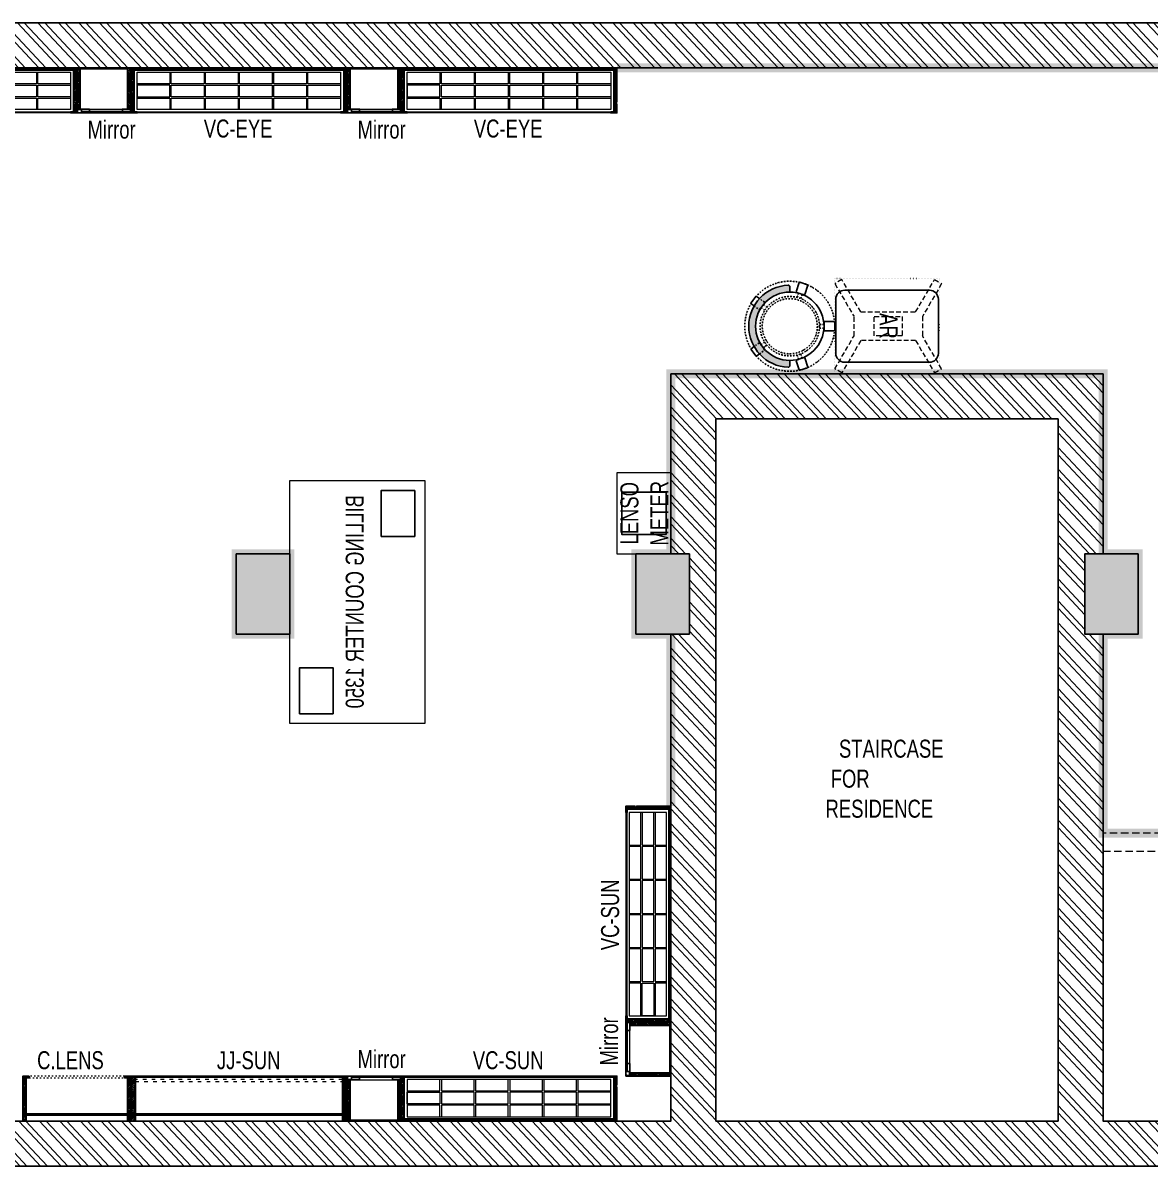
# Model space of a CAD drawing. Header units: feet. Extents: x 2939402 to 2960799, y -5728697 to -5722347.
# Drawn here: x 2947349 to 2953610, y -5728697 to -5722347 of the extents above; entities that cross this region are included whole.
import ezdxf

# ---------------------------------------------------------------- set-up
doc = ezdxf.new("R2010")
doc.units = ezdxf.units.FT
doc.header["$LTSCALE"] = 33
doc.header["$MEASUREMENT"] = 0
for name, pattern in [('a_p6_plan_L18$0$HIDDEN', [0.375, 0.25, -0.125]), ('ACAD_ISO03W100', [30, 12, -18]), ('DASHDOT2', [0.5, 0.25, -0.125, 0, -0.125]), ('DOT', [0.25, 0, -0.25]), ('HIDDEN2', [4.7624999999999975, 3.174999999999998, -1.587499999999999])]:
    doc.linetypes.add(name, pattern=pattern)
for name, color, linetype in [('A-WALL', 1, 'Continuous'), ('column', 10, 'Continuous'), ('LAMINATE FINISH', 80, 'Continuous')]:
    doc.layers.add(name, color=color, linetype=linetype)
for name, color, linetype, lineweight in [('HATCH', 9, 'Continuous', 9), ('HIDDEN LINE', 177, 'Continuous', 0), ('LENS-CURTAIN', 5, 'a_p6_plan_L18$0$HIDDEN', 9), ('LENS-PARTITION', 21, 'Continuous', 25), ('LENS-TEXT', 31, 'Continuous', 5), ('LENS_DIMENSION', 193, 'Continuous', 0), ('LENS_TEXT', 31, 'Continuous', 5), ('LK-FF&E FLOOR', 1, 'Continuous', 9), ('LK-FF&E WALL', 1, 'Continuous', 9), ('LK-MIRROR', 133, 'Continuous', 13), ('LN-ELEVATION-1', 81, 'Continuous', 25), ('LN-ELEVATION-2', 103, 'Continuous', 20), ('LN-ELEVATION-3', 125, 'Continuous', 18), ('LN-ELEVATION-4', 145, 'Continuous', 13), ('LN-HATCH', 251, 'Continuous', 0), ('PLANO-TXT', 252, 'Continuous', 5), ('TEXT', 1, 'Continuous', 0)]:
    doc.layers.add(name, color=color, linetype=linetype, lineweight=lineweight)
doc.styles.add('LK TXT', font='GILC____.TTF', dxfattribs={"height": 100})
doc.styles.get("Standard").update_dxf_attribs({"font": 'GILC____.TTF'})
pattern_1 = [(45, (7858054.083674966, 3504049.203216764), (-4.490128060534575, 4.490128060534575), [])]
pattern_2 = [(45, (3990327.293469645, 1709214.691590092), (-4.490128060534575, 4.490128060534575), [])]

# ---------------------------------------------------------------- blocks, each defined once
blk = doc.blocks.new('A$C9998eee8')
at = {"layer": 'LN-ELEVATION-1'}
for points in [[(54.99744628928602, 1295.007718060166), (54.99744628928602, 1040.007718060165), (240.997446289286, 1040.007718060165), (240.997446289286, 1295.007718060166)], [(695.002553710714, 55.07050687354058), (695.002553710714, 310.0705068735406), (509.0025537107139, 310.0705068744719), (509.0025537107139, 55.0705068744719)]]:
    blk.add_lwpolyline(points, close=True, dxfattribs=at)
at = {"layer": 'LN-ELEVATION-2'}
blk.add_lwpolyline([(0, 0), (750, 0.0391124673187733), (750, 1350.039112467319), (0, 1350)], close=True, dxfattribs=at)
at = {"layer": 'PLANO-TXT', "linetype": 'Continuous', "ltscale": 3, "insert": (387.9637504201383, 677.0753620462492, -23744.04052932372), "char_height": 100, "width": 1253.500000001104, "attachment_point": 5, "rotation": 269.9999999999999, "style": 'LK TXT'}
blk.add_mtext('BILLING COUNTER 1350', dxfattribs=at)
blk = doc.blocks.new('LENSOMETER')
at = {"layer": 'LN-ELEVATION-1'}
blk.add_lwpolyline([(107.5, 27), (342.5, 27), (342.5, 273), (107.5, 273)], close=True, dxfattribs=at)
at = {"layer": 'LN-ELEVATION-2'}
blk.add_lwpolyline([(0, 300), (0, 0), (450, 0), (450, 300)], close=True, dxfattribs=at)
blk = doc.blocks.new('A$Ca3f29414')
at = {"layer": 'column'}
h = blk.add_hatch(color=8, dxfattribs=at)
h.dxf.hatch_style = 1
h.paths.add_polyline_path([(-5005, 3400), (-5302, 3400), (-5302, 2955), (-5005, 2955)])
h.paths.add_polyline_path([(-7498, 3400), (-7795, 3400), (-7795, 2955), (-7498, 2955)])
h.paths.add_polyline_path([(-9718, 3400), (-10015, 3400), (-10015, 2955), (-9718, 2955)])
h.paths.add_polyline_path([(-16553, 3400), (-16850, 3400), (-16850, 2955), (-16553, 2955)])
at = {"layer": 'LN-HATCH'}
h = blk.add_hatch(dxfattribs=at)
h.set_pattern_fill('ANSI32', color=256, scale=222, angle=88.10999999999999)
h.set_pattern_definition([(133.11, (0, 0), (-60.77608072651567, -56.89314995255626), []), (133.11, (1.294310255814574, 39.22307682720641), (-60.77608072651567, -56.89314995255626), [])])
h.paths.add_polyline_path([(-250, 250), (-250, 3400), (200, 3400), (200, 5350), (450, 5350), (450, 3150), (0, 3150), (0, 0), (-16850, 0), (-16850, 380), (-16600, 380), (-16600, 250), (-7600, 250), (-7600, 2955), (-7498, 2955), (-7498, 3400), (-7600, 3400), (-7600, 4400), (-5200, 4400), (-5200, 3400), (-5302, 3400), (-5302, 2955), (-5200, 2955), (-5200, 250)])
h.paths.add_polyline_path([(-5450, 250), (-7350, 250), (-7350, 4150), (-5450, 4150)], flags=16)
h.paths.add_polyline_path([(-16850, 3400), (-16553, 3400), (-16553, 3533), (-16850, 3533)], flags=17)
h.paths.add_polyline_path([(-16850, 2822), (-16553, 2822), (-16553, 2955), (-16850, 2955)], flags=17)
h.paths.add_polyline_path([(-16600, 5970), (-16600, 6100), (450, 6100), (450, 6350), (-16850, 6350), (-16849.99999547005, 5970)])
at = {"layer": 'A-WALL'}
for points in [[(-16600, 5970), (-16600, 6100), (450, 6100), (450, 6350), (-16850, 6350), (-16849.99999547005, 5970)], [(-250, 250), (-250, 3400), (200, 3400), (200, 5350), (450, 5350), (450, 3150), (0, 3150), (0, 0), (-16850, 0), (-16850, 380), (-16600, 380), (-16600, 250), (-7600, 250), (-7600, 2955), (-7498, 2955), (-7498, 3400), (-7600, 3400), (-7600, 4400), (-5200, 4400), (-5200, 3400), (-5302, 3400), (-5302, 2955), (-5200, 2955), (-5200, 250)], [(-5450, 250), (-7350, 250), (-7350, 4150), (-5450, 4150)]]:
    blk.add_lwpolyline(points, close=True, dxfattribs=at)
at = {"layer": 'column'}
for points in [[(-9718, 3400), (-10015, 3400), (-10015, 2955), (-9718, 2955)], [(-7498, 3400), (-7795, 3400), (-7795, 2955), (-7498, 2955)], [(-5005, 3400), (-5302, 3400), (-5302, 2955), (-5005, 2955)]]:
    blk.add_lwpolyline(points, close=True, dxfattribs=at)
at = {"layer": 'TEXT', "insert": (-6741.463923609351, 2368.695183441974), "char_height": 100, "attachment_point": 1}
blk.add_mtext_dynamic_manual_height_columns('{\\W2.619325; }STAIRCASE \\P FOR RESIDENCE', width=669.7499999999999, gutter_width=12.5, heights=[0], dxfattribs=at)
blk = doc.blocks.new('JJ SH 1200')
at = {"layer": 'LN-HATCH', "ltscale": 0.5}
h = blk.add_hatch(dxfattribs=at)
h.set_pattern_fill('ANSI31', color=256, scale=2)
h.set_pattern_definition([(45, (4097187.330767878, 1708800.267299229), (-4.490128060534575, 4.490128060534575), [])])
h.paths.add_polyline_path([(792.0591651862488, 220), (792.0591651862488, 30), (786.0591651862486, 30), (786.0591651862486, 20), (792.0591651862488, 20), (792.0591651862488, -24), (767.0591651862488, -24), (767.0591651862488, 220)])
h.paths.add_polyline_path([(-382.9408348137513, 180), (767.0591651862488, 180), (767.0591651862488, 186), (-382.9408348137513, 186)])
h.paths.add_polyline_path([(757.0591651862486, -24), (757.0591651862486, -30), (792.0591651862488, -30), (792.0591651862488, -24)])
h.paths.add_polyline_path([(-407.9408348137512, 220), (-407.9408348137512, 30), (-401.9408348137512, 30), (-401.9408348137512, 20), (-407.9408348137512, 20), (-407.9408348137512, -24), (-382.9408348137513, -24), (-382.9408348137513, 220)])
h.paths.add_polyline_path([(-372.9408348137513, -24), (-372.9408348137513, -30), (-407.9408348137512, -30), (-407.9408348137512, -24)])
at = {"layer": 'LN-ELEVATION-1', "ltscale": 0.5}
for points in [[(-407.9408348137512, 220), (-407.9408348137512, 30), (-401.9408348137512, 30), (-401.9408348137512, 20), (-407.9408348137512, 20), (-407.9408348137512, -24), (-382.9408348137513, -24), (-382.9408348137513, 220)], [(792.0591651862488, 220), (792.0591651862488, 30), (786.0591651862486, 30), (786.0591651862486, 20), (792.0591651862488, 20), (792.0591651862488, -24), (767.0591651862488, -24), (767.0591651862488, 220)], [(-382.9408348137513, 180), (767.0591651862488, 180), (767.0591651862488, 186), (-382.9408348137513, 186)], [(-372.9408348137513, -24), (-372.9408348137513, -30), (-407.9408348137512, -30), (-407.9408348137512, -24)], [(757.0591651862486, -24), (757.0591651862486, -30), (792.0591651862488, -30), (792.0591651862488, -24)]]:
    blk.add_lwpolyline(points, close=True, dxfattribs=at)
at = {"layer": 'LN-ELEVATION-3', "ltscale": 0.5}
for p, q in [((767.0591651862488, 220), (-382.9408348137513, 220)), ((757.0591651862486, -24), (-372.9408348137513, -24)), ((-372.9408348137513, -30), (757.0591651862486, -30))]:
    blk.add_line(p, q, dxfattribs=at)
at = {"layer": 'LN-ELEVATION-4', "linetype": 'ACAD_ISO03W100', "ltscale": 0.05}
blk.add_lwpolyline([(767.0591651862488, 0), (-382.9408348137513, 0), (-382.9408348137513, -12), (767.0591651862488, -12)], close=True, dxfattribs=at)
blk = doc.blocks.new('VC HD 1200')
at = {"layer": 'LN-HATCH', "ltscale": 0.5}
h = blk.add_hatch(dxfattribs=at)
h.set_pattern_fill('ANSI31', color=256, scale=2)
h.set_pattern_definition([(45, (3760859.752907088, 1795248.935917533), (-4.490128060534575, 4.490128060534575), [])])
h.paths.add_polyline_path([(-1200, 250), (-1200, 60), (-1194, 60), (-1194, 50), (-1200, 50), (-1200, 6), (-1182, 6), (-1182, 250)])
h = blk.add_hatch(dxfattribs=at)
h.set_pattern_fill('ANSI31', color=256, scale=2)
h.set_pattern_definition(pattern_1)
h.paths.add_polyline_path([(0, 250), (0, 60), (-6, 60), (-6, 50), (0, 50), (0, 6), (-18, 6), (-18, 250)])
h = blk.add_hatch(dxfattribs=at)
h.set_pattern_fill('ANSI31', color=256, scale=2)
h.set_pattern_definition([(45, (7858047.083674965, 3504049.203216764), (-4.490128060534575, 4.490128060534575), [])])
h.paths.add_polyline_path([(-1165, 6), (-1165, 0), (-1200, 0), (-1200, 6)])
h = blk.add_hatch(dxfattribs=at)
h.set_pattern_fill('ANSI31', color=256, scale=2)
h.set_pattern_definition(pattern_1)
h.paths.add_polyline_path([(-28, 6), (-28, 0), (0, 0), (0, 6)])
at = {"layer": 'LN-ELEVATION-1', "ltscale": 0.5}
for points in [[(-1200, 250), (-1200, 60), (-1194, 60), (-1194, 50), (-1200, 50), (-1200, 6), (-1182, 6), (-1182, 250)], [(-18, 238), (-1182, 238), (-1182, 244), (-18, 244)], [(0, 250), (0, 60), (-6, 60), (-6, 50), (0, 50), (0, 6), (-18, 6), (-18, 250)], [(-1165, 6), (-1165, 0), (-1200, 0), (-1200, 6)], [(-35, 6), (-35, 0), (0, 0), (0, 6)]]:
    blk.add_lwpolyline(points, close=True, dxfattribs=at)
at = {"layer": 'LN-ELEVATION-3', "ltscale": 0.5}
for p, q in [((-1182, 250), (-18, 250)), ((-1165, 6), (-35, 6)), ((-35, 0), (-1165, 0))]:
    blk.add_line(p, q, dxfattribs=at)
for points in [[(-1165.000000000465, 226), (-35, 226), (-35, 18), (-1165.000000000465, 18)], [(-1165.000000000465, 226), (-983.3333333334886, 226), (-983.3333333334886, 162), (-1165.000000000465, 162)], [(-975.3333333334886, 226), (-793.6666666665112, 226), (-793.6666666665112, 162), (-975.3333333334886, 162)], [(-785.6666666665112, 226), (-603.9999999995342, 226), (-603.9999999995342, 162), (-785.6666666665112, 162)], [(-595.9999999995342, 226), (-414.3333333325572, 226), (-414.3333333325572, 162), (-595.9999999995342, 162)], [(-406.3333333325572, 226), (-224.6666666655801, 226), (-224.6666666655801, 162), (-406.3333333325572, 162)], [(-216.6666666655801, 226), (-34.99999999860302, 226), (-34.99999999860302, 162), (-216.6666666655801, 162)], [(-1165.000000000465, 90), (-983.3333333334886, 90), (-983.3333333334886, 154), (-1165.000000000465, 154)], [(-975.3333333334886, 154), (-793.6666666665112, 154), (-793.6666666665112, 90), (-975.3333333334886, 90)], [(-785.6666666665112, 154), (-603.9999999995342, 154), (-603.9999999995342, 90), (-785.6666666665112, 90)], [(-595.9999999995342, 154), (-414.3333333325572, 154), (-414.3333333325572, 90), (-595.9999999995342, 90)], [(-406.3333333325572, 154), (-224.6666666655801, 154), (-224.6666666655801, 90), (-406.3333333325572, 90)], [(-216.6666666655801, 154), (-34.99999999860302, 154), (-34.99999999860302, 90), (-216.6666666655801, 90)], [(-1165.000000000465, 82), (-983.3333333334886, 82), (-983.3333333334886, 18), (-1165.000000000465, 18)], [(-975.3333333334886, 82), (-793.6666666665112, 82), (-793.6666666665112, 18), (-975.3333333334886, 18)], [(-785.6666666665112, 82), (-603.9999999995342, 82), (-603.9999999995342, 18), (-785.6666666665112, 18)], [(-595.9999999995342, 82), (-414.3333333325572, 82), (-414.3333333325572, 18), (-595.9999999995342, 18)], [(-406.3333333325572, 82), (-224.6666666655801, 82), (-224.6666666655801, 18), (-406.3333333325572, 18)], [(-216.6666666655801, 82), (-34.99999999860302, 82), (-34.99999999860302, 18), (-216.6666666655801, 18)]]:
    blk.add_lwpolyline(points, close=True, dxfattribs=at)
blk = doc.blocks.new('MIRROR')
at = {"layer": 'LN-HATCH', "ltscale": 0.5}
h = blk.add_hatch(dxfattribs=at)
h.set_pattern_fill('ANSI31', color=256, scale=2)
h.set_pattern_definition([(45, (4060433.741624544, 1708720.786904081), (-4.490128060534575, 4.490128060534575), [])])
h.paths.add_polyline_path([(212.944788963403, 101.3407590774622), (230.944788963403, 101.3407590774622), (230.944788963403, -127.6592409225377), (212.944788963403, -127.6592409225377)])
h.paths.add_polyline_path([(230.944788963403, 95.34075907746227), (494.9447889634027, 95.34075907746227), (494.9447889634027, 101.3407590774622), (230.944788963403, 101.3407590774622)])
h.paths.add_polyline_path([(512.9447889634027, 101.3407590774622), (494.9447889634027, 101.3407590774622), (494.9447889634027, -127.6592409225377), (512.9447889634027, -127.6592409225377)])
at = {"layer": 'Defpoints'}
blk.add_lwpolyline([(512.9447889634027, 101.3407590774622), (212.944788963403, 101.3407590774622), (212.944788963403, -148.6592409225377), (512.9447889634027, -148.6592409225377)], close=True, dxfattribs=at)
at = {"layer": 'LN-ELEVATION-1'}
for points in [[(212.944788963403, 101.3407590774622), (230.944788963403, 101.3407590774622), (230.944788963403, -127.6592409225377), (212.944788963403, -127.6592409225377)], [(230.944788963403, 95.34075907746227), (494.9447889634027, 95.34075907746227), (494.9447889634027, 101.3407590774622), (230.944788963403, 101.3407590774622)], [(512.9447889634027, 101.3407590774622), (494.9447889634027, 101.3407590774622), (494.9447889634027, -127.6592409225377), (512.9447889634027, -127.6592409225377)], [(259.944788963403, -141.6592409225377), (259.944788963403, -127.6592409225377), (214.944788963403, -127.6592409225377), (214.944788963403, -148.6592409225377), (223.944788963403, -148.6592409225377), (223.944788963403, -147.1592409225377), (216.444788963403, -147.1592409225377), (216.444788963403, -141.6592409225377)], [(442.944788963403, -141.6592409225377), (442.944788963403, -127.6592409225377), (487.9447889634028, -127.6592409225377), (487.9447889634028, -148.6592409225377), (478.9447889634026, -148.6592409225377), (478.9447889634026, -147.1592409225377), (486.4447889634027, -147.1592409225377), (486.4447889634027, -141.6592409225377)], [(504.944788963403, -148.6592409225377), (504.944788963403, -147.1592409225377), (509.444788963403, -147.1592409225377), (509.444788963403, -129.1592409225377), (487.9447889634028, -129.1592409225377), (487.9447889634028, -127.6592409225377), (510.9447889634028, -127.6592409225377), (510.9447889634028, -148.6592409225377)]]:
    blk.add_lwpolyline(points, close=True, dxfattribs=at)
at = {"layer": 'LN-ELEVATION-2', "color": 4, "lineweight": 0}
blk.add_lwpolyline([(216.444788963403, -141.6592409225377), (486.4447889634027, -141.6592409225377), (486.4447889634027, -147.1592409225377), (216.444788963403, -147.1592409225377)], close=True, dxfattribs=at)
at = {"layer": 'LN-ELEVATION-2'}
blk.add_lwpolyline([(259.944788963403, -141.6592409225377), (442.944788963403, -141.6592409225377), (442.944788963403, -127.6592409225377), (259.944788963403, -127.6592409225377)], close=True, dxfattribs=at)
at = {"layer": 'LN-ELEVATION-4', "ltscale": 0.5}
blk.add_line((478.9447889634026, -148.6592409225377), (223.944788963403, -148.6592409225377), dxfattribs=at)
blk = doc.blocks.new('CLENS 600')
at = {"layer": 'LN-HATCH', "ltscale": 0.5}
h = blk.add_hatch(dxfattribs=at)
h.set_pattern_fill('ANSI31', color=256, scale=2)
h.set_pattern_definition(pattern_2)
h.paths.add_polyline_path([(-600, 0), (-582, 0), (-582, -240), (-600, -240)])
h = blk.add_hatch(dxfattribs=at)
h.set_pattern_fill('ANSI31', color=256, scale=2)
h.set_pattern_definition([(45, (3975657.572909575, 1709214.691590092), (-4.490128060534575, 4.490128060534575), [])])
h.paths.add_polyline_path([(-18, 0), (0, 0), (0, -240), (-18, -240)])
h = blk.add_hatch(dxfattribs=at)
h.set_pattern_fill('ANSI31', color=256, scale=2)
h.set_pattern_definition([(45, (3990252.293469645, 1709214.691590092), (-4.490128060534575, 4.490128060534575), [])])
h.paths.add_polyline_path([(-582, -40), (-18, -40), (-18, -34), (-582, -34)])
h = blk.add_hatch(dxfattribs=at)
h.set_pattern_fill('ANSI31', color=256, scale=2)
h.set_pattern_definition(pattern_2)
h.paths.add_polyline_path([(-600, -250), (-565, -250), (-565, -240), (-600, -240)])
h = blk.add_hatch(dxfattribs=at)
h.set_pattern_fill('ANSI31', color=256, scale=2)
h.set_pattern_definition([(45, (3990177.293469646, 1709214.691590092), (-4.490128060534575, 4.490128060534575), [])])
h.paths.add_polyline_path([(-35, -250), (0, -250), (0, -240), (-35, -240)])
at = {"layer": 'HIDDEN LINE', "linetype": 'ACAD_ISO03W100', "ltscale": 0.02}
for p, q in [((-35, -240), (-565, -240)), ((-565, -250), (-35, -250))]:
    blk.add_line(p, q, dxfattribs=at)
at = {"layer": 'LN-ELEVATION-1', "ltscale": 0.5}
for points in [[(-600, 0), (-582, 0), (-582, -240), (-600, -240)], [(-18, 0), (0, 0), (0, -240), (-18, -240)], [(-582, -40), (-18, -40), (-18, -34), (-582, -34)], [(-600, -250), (-565, -250), (-565, -240), (-600, -240)], [(-35, -250), (0, -250), (0, -240), (-35, -240)]]:
    blk.add_lwpolyline(points, close=True, dxfattribs=at)
at = {"layer": 'LN-ELEVATION-4'}
blk.add_line((-18, 0), (-582, 0), dxfattribs=at)
blk = doc.blocks.new('AR')
at = {"layer": 'LN-ELEVATION-2', "linetype": 'DOT', "lineweight": 25}
blk.add_lwpolyline([(0, 13.41378593863919), (530, 13.41378593863919), (530, 593.4137859386392), (0, 593.4137859386392)], close=True, dxfattribs=at)
at = {"layer": 'LN-ELEVATION-2', "lineweight": 25}
blk.add_lwpolyline([(465, 68.22063546301797), (465, 538.2206354630179, 0.4142135623730951), (415, 588.2206354630177), (115, 588.2206354630177, 0.4142135623730951), (65, 538.2206354630179), (65, 68.22063546301797, 0.4142135623730951), (115, 18.22063546301797), (415, 18.22063546301797, 0.4142135623730951)], format="xyb", close=True, dxfattribs=at)
at = {"layer": 'LN-ELEVATION-4', "linetype": 'HIDDEN2', "ltscale": 0.25}
for points in [[(185.8456009030342, 448.8780772723258), (5.888936847448348, 554.0078910568263), (28.48512306064368, 593.350836840691), (211.0874861851335, 486.6754184374586)], [(344.154399111867, 448.8780772762837), (524.1110631600021, 554.0078910947777), (501.5148769393563, 593.3508368753828), (318.9125138223171, 486.6754184374586)], [(185.8456009030342, 144.472759603057), (185.8456009030342, 448.8780772723258)], [(211.0874861851335, 486.6754184376913), (318.9125138223171, 486.6754184376913)], [(344.154399111867, 448.8780772762837), (344.154399111867, 144.4727595990989)], [(185.8456009030342, 144.472759603057), (5.888936847448348, 39.34294581855647), (28.48512306064368, 3.46917659e-08), (211.0874861851335, 106.6754184379242)], [(344.154399111867, 144.4727595990989), (524.1110631600021, 39.34294578060508), (501.5148769393563, 0), (318.9125138223171, 106.6754184379242)], [(318.9125138223171, 106.6754184376914), (211.0874861851335, 106.6754184376914)]]:
    blk.add_lwpolyline(points, dxfattribs=at)
blk.add_lwpolyline([(210.8456009030342, 373.9866790841333), (319.154399111867, 373.9866790841333), (319.154399111867, 219.3641577917151), (210.8456009030342, 219.3641577917151)], close=True, dxfattribs=at)
blk = doc.blocks.new('DR STOOL')
at = {"layer": 'HATCH'}
h = blk.add_hatch(dxfattribs=at)
h.set_pattern_fill('ANSI36', color=250, angle=-90.00000000000001)
h.set_pattern_definition([(315, (-227.8099174643867, 917.3997257252777), (6.173926083235043, -1.683798022700468), [7.9375, -1.587499999999999, 0, -1.587499999999999])])
edge = h.paths.add_edge_path()
edge.add_line((-190.0000000041909, 4.511094e-10), (-218.6899174675346, 4.511094e-10))
edge.add_arc((-218.6899174670689, 9.120000000388245), 9.119999999940092, 177.6119845363388, 269.9999999996136, ccw=False)
edge.add_arc((-1.8626451e-09, 3.565219e-10), 228.000000002257, 2.3880154632688004, 177.6119845367313, ccw=False)
edge.add_arc((218.6899174633436, 9.120000000497384), 9.120000000051716, -90.00000000034493, 2.3880154629299, ccw=False)
edge.add_line((218.6899174633436, 4.511094e-10), (190, 4.511094e-10))
edge.add_arc((-1.8626451e-09, 4.511094e-10), 190.000000001979, -1.27e-14, 180)
at = {"layer": 'LN-ELEVATION-1', "color": 1, "ltscale": 100}
for p, q in [((-128.6221585394814, 215.4841044476634), (-165.2704676063731, 189.0243927398114)), ((-124.7228340068832, 214.8545704018979), (-128.6221585394814, 215.4841044476634)), ((-112.6981821293011, 198.1996966340157), (-124.7228340068832, 214.8545704018979)), ((124.7553772013634, 214.9803744515593), (112.5488144652918, 198.2845540212292)), ((128.7014972954057, 215.5933048763618), (124.7553772013634, 214.9803744515593)), ((128.7014972954057, 215.5933048763618), (124.7553772013634, 214.9803744515593)), ((165.1911288509145, 188.915192311113), (128.7014972954057, 215.5933048763618)), ((165.1911288509145, 188.915192311113), (128.7014972954057, 215.5933048763618)), ((-165.2704676063731, 189.0243927398114), (-165.9069543029182, 185.0820035930228)), ((-165.9069543029182, 185.0820035930228), (-153.8003208162263, 168.3135803133482)), ((153.6734594982117, 168.4294150282658), (165.7973639420234, 185.0121775862135)), ((165.7973639420234, 185.0121775862135), (165.1911288509145, 188.915192311113)), ((165.7973639420234, 185.0121775862135), (165.1911288509145, 188.915192311113)), ((-242.9550312487409, -52.24013893969095), (-244.7482102331705, -55.75945052818861)), ((-244.7482102331705, -55.75945052818861), (-230.7800458371639, -98.74904560100549)), ((-191.2928382232785, -35.45407700946089), (-242.9550312487409, -52.24013893969095)), ((-187.9259491492994, -37.1695928365807), (-191.2928382232785, -35.45407700946089)), ((-184.1424400564283, -48.81403796559607), (-187.9259491492994, -37.1695928365807)), ((188.0651108901948, -36.96233201187715), (184.0504167033359, -49.19388854173303)), ((191.3981811110861, -35.27656588272658), (188.0651108901948, -36.96233201187715)), ((243.0100176925771, -52.21682526778022), (191.3981811110861, -35.27656588272658)), ((230.715890809428, -98.7280946081737), (244.8123673382215, -55.78040257930116)), ((244.8123673382215, -55.78040257930116), (243.0100176925771, -52.21682526778022)), ((-230.7800458371639, -98.74904560100549), (-227.2218665438704, -100.5620286722478)), ((-227.2218665438704, -100.5620286722478), (-175.5596735184081, -83.7759667420105)), ((-173.8639617776498, -80.4479453730819), (-177.8421125086024, -68.2044548037811)), ((-175.5596735184081, -83.7759667420105), (-173.8639617776498, -80.4479453730819)), ((177.6922140880488, -68.56540505095472), (173.8739495249465, -80.1985000452405)), ((173.8739495249465, -80.1985000452405), (175.5794035866856, -83.5704969359358)), ((175.5794035866856, -83.5704969359358), (227.1912401677109, -100.5107563209894)), ((227.1912401677109, -100.5107563209894), (230.715890809428, -98.7280946081737)), ((-22.72193054761737, -190.2142363802995), (-25.39390889601782, -192.886214728569)), ((-10.47823652112856, -190.2142363802995), (-22.72193054761737, -190.2142363802995)), ((22.78362171910703, -190.2142363802995), (9.910054048988968, -190.2142363802995)), ((25.42475448176265, -192.8553691428751), (22.78362171910703, -190.2142363802995)), ((-25.39390889601782, -192.886214728569), (-25.39390889601782, -247.2070584567482)), ((-25.39390889601782, -247.2070584567482), (-22.60096735274419, -250)), ((-22.60096735274419, -250), (22.60096735274419, -250)), ((22.60096735274419, -250), (25.42475448176265, -247.1762128710543)), ((25.42475448176265, -247.1762128710543), (25.42475448176265, -192.8553691428751))]:
    blk.add_line(p, q, dxfattribs=at)
at = {"layer": 'LN-ELEVATION-1', "linetype": 'DASHDOT2'}
for p, q in [((-92.92521573789418, 170.8129362839827), (-112.6981821293011, 198.1996966340157)), ((112.5488144652918, 198.2845540212292), (92.69529851106927, 171.1294289919315)), ((-153.8003208162263, 168.3135803133482), (-134.1093360339291, 141.0403694751003)), ((-134.1093360339291, 141.0403694751003), (-130.4219571123831, 140.4450534014686)), ((-130.4219571123831, 140.4450534014686), (-119.9844727469608, 147.9808124662595)), ((-119.9844727469608, 147.9808124662595), (-105.3687285655178, 126.9741353208374)), ((-103.4542870586738, 159.9154408004979), (-93.52748446213081, 167.0824927485227)), ((-88.15393704269081, 139.4771787207864), (-103.4542870586738, 159.9154408004979)), ((-93.52748446213081, 167.0824927485227), (-92.92521573789418, 170.8129362839827)), ((103.6608748426661, 159.8406005539291), (88.19885099539533, 139.4487815762331)), ((92.69529851106927, 171.1294289919315), (93.26858203159645, 167.4385604566923)), ((93.26858203159645, 167.4385604566923), (103.6608748426661, 159.8406005539291)), ((105.4096150295809, 126.94019481352), (120.1194891873747, 147.8074627162714)), ((120.1194891873747, 147.8074627162714), (130.0033113472163, 140.5812532722048)), ((130.0033113472163, 140.5812532722048), (133.7372852512635, 141.1612321265929)), ((133.7372852512635, 141.1612321265929), (153.6734594982117, 168.4294150282658)), ((-159.954806596972, -40.49024384317454), (-184.1424400564283, -48.81403796559607)), ((-177.8421125086024, -68.2044548037811), (-153.4148110738024, -60.73628028803068)), ((153.3006618716754, -61.02382378749462), (177.6922140880488, -68.56540505095472)), ((184.0504167033359, -49.19388854173303), (159.8786162491887, -40.79004861696012)), ((-10.92024635523557, -164.6382343793375), (-10.47823652112856, -190.2142363802995)), ((9.910054048988968, -190.2142363802995), (10.35584833659231, -164.674698740353))]:
    blk.add_line(p, q, dxfattribs=at)
at = {"layer": 'LN-ELEVATION-1', "color": 1, "ltscale": 100}
blk.add_lwpolyline([(-190.0000000023283, 0), (-218.6899174656719, 0, -0.4264743413925903), (-227.8019973598421, 9.5, -0.959166304662544), (227.8019973593764, 9.5, -0.4264743413925903), (218.6899174647406, 0), (190.0000000013969, 0)], format="xyb", dxfattribs=at)
at = {"layer": 'LN-ELEVATION-1', "linetype": 'DASHDOT2'}
for radius in [250, 165, 153]:
    blk.add_circle((0, 0), radius, dxfattribs=at)
at = {"layer": 'LN-ELEVATION-1', "color": 1, "ltscale": 100}
blk.add_circle((0, 0), 190, dxfattribs=at)

msp = doc.modelspace()

# ---------------------------------------------------------------- linework, layer by layer
at = {"layer": 'LAMINATE FINISH', "color": 85, "linetype": 'ACAD_ISO03W100', "ltscale": 0.05, "const_width": 50}
msp.add_lwpolyline([(2950949.014657258, -5726696.624892318), (2950949.014657258, -5725741.62489232), (2950754.014657258, -5725741.62489232), (2950754.014657258, -5725296.62489232), (2950949.014657258, -5725296.62489232), (2950949.014657258, -5724296.624892319), (2953349.014657258, -5724296.624892319), (2953349.014657258, -5725296.62489232), (2953544.014657258, -5725296.62489232), (2953544.014657258, -5725741.62489232), (2953349.014657258, -5725741.62489232), (2953349.014657258, -5726846.62489232), (2954294.014657259, -5726846.62489232), (2954294.014657259, -5724346.624892319), (2955894.014657258, -5724346.624892319), (2955894.014657007, -5722596.624892329), (2952143.875805844, -5722596.624892329)], dxfattribs=at)
at = {"layer": 'LENS-CURTAIN', "ltscale": 5}
msp.add_lwpolyline([(2954294.014657259, -5726846.62489232), (2953349.014657258, -5726846.62489232), (2953349.014657258, -5726946.624892319), (2954294.014657259, -5726946.624892319)], close=True, dxfattribs=at)
at = {"layer": 'LENS-PARTITION'}
msp.add_lwpolyline([(2953349.014657258, -5726946.624892319), (2953349.014657258, -5726946.624892319), (2953349.014657258, -5726846.62489232), (2953349.014657258, -5726846.62489232)], close=True, dxfattribs=at)
at = {"layer": 'LK-MIRROR', "linetype": 'ACAD_ISO03W100', "ltscale": 0.05, "const_width": 50}
msp.add_lwpolyline([(2952143.875805844, -5722596.624892329), (2950649.014657258, -5722596.62489232)], dxfattribs=at)
msp.add_lwpolyline([(2948534.014657258, -5725741.62489232), (2948831.014657258, -5725741.62489232), (2948831.014657258, -5725296.62489232), (2948534.014657258, -5725296.62489232)], close=True, dxfattribs=at)

# ---------------------------------------------------------------- block references
at = {"layer": 'LENS_DIMENSION'}
msp.add_blockref('A$Ca3f29414', (2958549.014657259, -5728696.624892319), dxfattribs=at)
at = {"layer": 'LENS_DIMENSION', "xscale": -1}
msp.add_blockref('A$C9998eee8', (2949581.014657258, -5726238.982557758), dxfattribs=at)
at = {"layer": 'LK-FF&E FLOOR'}
for name, p, rotation in [('DR STOOL', (2951609.014657258, -5724031.624892319), 89.99999999999999), ('AR', (2952452.428443197, -5724296.624892319), 89.99999999999999), ('LENSOMETER', (2950949.014657258, -5725296.62489232), 90)]:
    msp.add_blockref(name, p, dxfattribs=dict(at, rotation=rotation))
at = {"layer": 'LK-FF&E WALL'}
for p in [(2947649.014657258, -5722846.624892319), (2949149.014657258, -5722846.624892319), (2950649.014657258, -5722846.624892319)]:
    msp.add_blockref('VC HD 1200', p, dxfattribs=at)
at = {"layer": 'LK-FF&E WALL', "xscale": -1}
for p in [(2948161.959446222, -5722697.965651397), (2949661.959446222, -5722697.965651397)]:
    msp.add_blockref('MIRROR', p, dxfattribs=at)
for p, rotation in [((2950699.014657258, -5726696.624892318), 270), ((2950649.014657258, -5728196.624892319), 180)]:
    msp.add_blockref('VC HD 1200', p, dxfattribs=dict(at, rotation=rotation))
at = {"layer": 'LK-FF&E WALL'}
for name, p, rotation in [('MIRROR', (2950847.673898181, -5727683.680103356), 270), ('CLENS 600', (2947349.014657259, -5728446.62489232), 180), ('JJ SH 1200', (2948741.073822445, -5728226.62489232), 180), ('MIRROR', (2949661.959446222, -5728345.284133243), 180)]:
    msp.add_blockref(name, p, dxfattribs=dict(at, rotation=rotation))

# ---------------------------------------------------------------- texts
at = {"layer": 'LENS-TEXT', "color": 0, "linetype": 'Continuous', "ltscale": 3, "char_height": 100, "attachment_point": 5, "style": 'LK TXT'}
for s, width, gutter_width, insert, rotation in [('AR', 237.4408088319178, 12.5, (2952158.499101315, -5724029.967855413), 270), ('LENSO\\PMETER', 353.0555573365615, 0.5, (2950801.407435454, -5725070.524897038), 89.99999999999999)]:
    msp.add_mtext_dynamic_manual_height_columns(s, width=width, gutter_width=gutter_width, heights=[0], dxfattribs=dict(at, insert=insert, rotation=rotation))
at = {"layer": 'LENS_TEXT', "linetype": 'Continuous', "ltscale": 3, "char_height": 100, "width": 324.4738372093023, "attachment_point": 5, "style": 'LK TXT'}
for insert in [(2947842.026043621, -5722940.130029924), (2949342.026043621, -5722940.130029924), (2949342.026043621, -5728103.119754715)]:
    msp.add_mtext('{\\C7;Mirror}', dxfattribs=dict(at, insert=insert))
at = {"layer": 'LENS_TEXT', "linetype": 'Continuous', "ltscale": 3, "insert": (2950605.509519653, -5728003.613505956), "char_height": 100, "width": 324.4738372093023, "attachment_point": 5, "rotation": 90.00000000000009, "style": 'LK TXT'}
msp.add_mtext('{\\C7;Mirror}', dxfattribs=at)
at = {"layer": 'PLANO-TXT', "linetype": 'Continuous', "ltscale": 3, "char_height": 100, "width": 244.6773255813953, "attachment_point": 5, "style": 'LK TXT'}
for s, insert in [('VC-EYE', (2948544.853320049, -5722934.243726028)), ('VC-EYE', (2950044.853320049, -5722934.243726028)), ('C.LENS', (2947613.353320049, -5728109.006058612)), ('JJ-SUN', (2948603.353320049, -5728109.006058612)), ('VC-SUN', (2950044.853320049, -5728109.006058612))]:
    msp.add_mtext(s, dxfattribs=dict(at, insert=insert))
at = {"layer": 'PLANO-TXT', "linetype": 'Continuous', "ltscale": 3, "insert": (2950611.39582355, -5727300.786229529), "char_height": 100, "width": 244.6773255813953, "attachment_point": 5, "rotation": 89.99999999999993, "style": 'LK TXT'}
msp.add_mtext('VC-SUN', dxfattribs=at)

doc.saveas('drawing.dxf')
